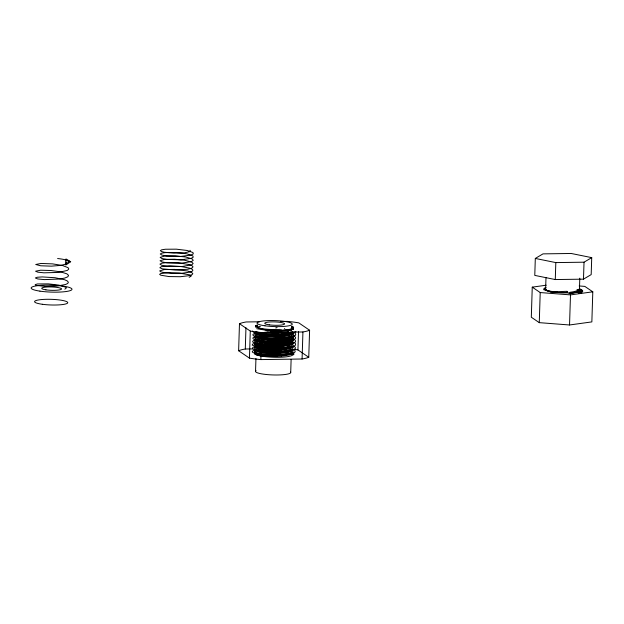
<?xml version="1.0" encoding="UTF-8"?>
<svg xmlns="http://www.w3.org/2000/svg" width="624" height="624" viewBox="0 0 624 624"><rect width="100%" height="100%" fill="white"/><g stroke="black" fill="none" stroke-linecap="round" stroke-linejoin="round"><path stroke-width="0.94" d="M581.123 290.823L581.116 290.566A19.718 7.94 -0.2 0 0 581.116 289.832M579.79 278.171L579.392 291.096M280.667 321.485L287.375 321.391A37.362 6.357 1.8 0 1 298.787 322.873L309.598 330.229L308.755 357.263A37.362 6.357 1.8 0 1 302.078 359.003L260.848 359.588A37.362 6.357 1.8 0 1 249.436 358.106L238.625 350.75L239.476 323.716A37.362 6.357 1.8 0 1 246.145 321.968L259.568 321.781M238.625 350.75A37.362 6.357 1.8 0 1 245.294 349.003L245.957 327.764M249.436 358.106L250.286 331.071L239.476 323.716M255.536 371.53L255.941 358.566M260.848 359.588L261.698 332.553A37.362 6.357 1.8 0 1 250.286 331.071M290.714 372.364L291.119 359.393M292.11 327.857L292.141 326.836M292.57 328.06L292.625 326.5M308.755 357.263L297.937 349.908L298.514 331.562M302.078 359.003L302.929 331.968A37.362 6.357 1.8 0 0 309.598 330.229M546.203 285.215L532.256 287.141L531.313 317.226L539.269 322.647L569.54 324.979L591.856 321.898L592.8 291.814L584.836 286.4L579.166 285.964M535.314 258.437L534.776 275.395L555.282 279.552L583.487 279.154L591.185 274.599L591.724 257.634L571.21 253.477L543.005 253.874L535.314 258.437L555.82 262.595L584.025 262.189L591.724 257.634M539.269 322.647L540.212 292.555L532.256 287.141M550.142 292.141C551.437 292.328 571.233 293.537 567.06 291.322C560.032 291.439 552.131 292.625 545.602 289.887L546 277.438M555.282 279.552L555.82 262.595M569.54 324.979L570.492 294.895L592.8 291.814M579.212 288.577A18.626 3.167 1.8 0 1 580.983 289.63C585.211 290.729 581.194 293.647 578.37 293.545M583.487 279.154L584.025 262.189M545.602 289.887L546.413 289.349M254.576 341L254.904 340.54M254.514 344.23C259.615 348.325 268.375 346.819 274.833 347.49C280.387 346.577 290.363 348.668 293.366 343.418M252.619 331.001L253.297 332.093L256.402 333.154L269.038 334.854L282.937 334.675L292.289 332.92M254.545 344.167L255.263 343.66M295.924 331.625C283.546 336.586 268.913 335.213 255.996 332.888M256.706 328.708L266.152 330.26L279.146 330.517L289.793 329.324L292.406 328.341L292.711 327.335M254.639 347.334L254.413 348.005L255.193 348.629L259.358 349.775L274.147 350.875L287.804 349.877L291.97 348.722L293.42 347.287L292.945 346.437L279.989 348.2L263.016 347.755L255.731 346.609L252.229 345.072L252.548 344.159L254.693 343.364M292.469 328.294L292.523 328.247A12.425 2.418 2 0 0 291.728 327.873M291.72 334.019A19.079 3.76 2.3 0 0 293.389 332.257L292.968 332.584M291.915 329.581L291.525 329.839L292.789 329.246M293.093 339.121L292.367 339.55M291.814 329.651L292.726 329.012L292.656 328.325M65.824 264.139L68.484 262.33L68.515 261.316L65.957 259.802M70.66 261.737L65.793 264.989L65.988 258.952L70.66 261.737L67.93 260.59A19.04 4.111 2.3 0 0 63.843 259.467A17.402 3.549 2.9 0 0 57.603 258.531M254.725 347.272L255.481 346.905M292.703 346L291.704 346.499M291.424 329.901L292.126 329.62M545.228 290.472L545.875 290.191M255.38 333.622L254.787 334.339L255.466 335.026L260.052 336.305L277.345 337.327L290.839 335.767L293.693 334.253L293.03 332.647M292.289 352.88L291.79 353.129M255.544 326.882L257.431 326.258M292.672 336.063L291.736 336.476M292.391 342.857L290.979 343.418M64.857 289.177L66.378 287.937A10.343 2.402 3 0 0 66.214 287.625L66.121 287.524A8.26 1.911 3.2 0 0 65.66 287.173L58.89 285.121L48.344 283.865L37.471 283.959L35.178 284.614L36.161 285.386L45.466 286.416L57.166 286.049L65.621 284.489L67.735 283.444L68.383 282.282L67.376 280.995L64.717 279.763L55.013 277.719L42.307 276.931L37.323 277.243L35.334 277.969L37.799 278.959L44.366 279.607L59.709 279.029L64.748 278.062L67.844 276.767L68.562 275.356L66.877 273.819L60.59 271.853L50.918 270.504L40.576 270.223L35.545 271.206L37.822 272.165L43.937 272.813L58.609 272.431L67.423 270.395L68.804 269.022L68.032 267.649L62.299 265.434L52.572 263.882L41.051 263.453L35.755 264.49L40.693 265.785L51.379 266.152L61.074 265.379L66.869 263.765A7.114 1.654 0.9 0 0 67.127 263.507L65.887 261.971M292.679 331.734C280.855 335.049 267.758 334.753 255.871 331.804M255.458 349.775C264.147 352.342 273.429 352.03 282.391 351.569C284.661 351.133 301.041 350.368 293.498 345.836M255.551 336.866L254.709 337.498L255.021 338.185L258.944 339.503L274.771 340.735L288.967 339.573L292.867 338.278L293.615 336.71M291.938 349.736L290.417 350.282M291.798 339.791C279.872 342.49 266.573 342.958 254.904 339.136M291.728 327.101L291.346 327.226M255.575 350.212C250.458 353.941 271.027 354.065 272.516 354.245C277.891 354.276 283.312 354.12 288.592 353.083C289.996 352.654 294.2 352.17 292.96 349.931M291.283 346.663C279.451 349.222 266.44 349.619 254.826 346M266.939 331.141L281.557 331.25L291.517 329.807L287.641 330.751M293.023 346.429C295.948 346.312 296.774 342.982 293.553 342.436M291.291 336.632C279.614 339.074 266.955 339.331 255.434 336.047M290.753 353.527C279.037 355.945 266.3 356.288 254.779 352.872M577.957 292.219L568.932 293.74M189.158 277.321L191.069 276.143A10.296 2.098 2.1 0 0 190.819 275.769M290.737 343.496C279.209 345.805 266.822 346.008 255.434 342.911M576.919 289.778L578.308 289.403M577.855 290.566L577.34 290.714M578.113 290.495L578.737 290.339M290.16 350.36C280.753 352.287 270.98 351.866 261.464 350.977C258.952 351.265 247.478 348.598 254.896 346.671M254.803 336.625C245.505 340.751 272.633 341.71 274.108 341.554C276.284 341.437 302.796 341.679 293.662 335.634M255.364 333.146C244.577 336.937 271.931 338.45 273.265 338.161C275.231 338.099 302.344 338.419 294.185 332.436M255.271 339.877C244.109 343.676 272.017 345.251 273.359 344.924C275.231 344.916 302.523 345.033 293.842 339.136M255.466 326.407L257.564 326.04M255.403 349.924C243.032 353.566 271.253 355.462 272.704 355.056C274.685 354.994 301.782 355.329 293.662 349.339M556.546 292.305L556.585 292.305A18.837 3.206 1.8 0 0 577.886 292.305C579.47 292.36 584.524 291.104 580.983 289.63M281.19 335.969L280.363 336.024M281.096 339.019L280.27 339.074M280.309 352.56L279.841 352.591M280.48 332.311L279.731 332.35M278.694 345.782L277.937 345.813M278.039 342.631L278.788 342.599A19.079 3.37 0.2 0 0 290.215 341.234M278.249 335.876L277.501 335.899M278.148 339.05L277.407 339.082M261.698 332.553L302.929 331.968M245.294 349.003L252.962 348.902M266.69 335.891L265.801 335.821M266.596 338.941L265.707 338.871M540.212 292.555L570.492 294.895M292.399 328.341L293.522 328.731M189.649 275.075L189.173 274.88A9.563 1.942 2.7 0 0 188.167 274.56L179.221 273.101L168.355 272.688L160.664 273.562L159.611 274.357L160.813 275.215L169.042 276.565L180.336 276.721L189.275 275.652L191.88 274.747L192.824 273.694L191.498 272.29L187.59 270.995L174.65 269.389L164.432 269.537L159.736 270.832L160.329 271.588L162.622 272.314L171.506 273.328L182.169 273.242L190.024 272.103L192.215 271.229L192.933 270.239L192.114 269.201L189.626 268.133L180.835 266.487L169.541 265.91L161.288 266.682L159.869 267.751L162.334 268.843L175.523 270.059L188.042 269.194L191.841 268.117L193.034 266.861L191.981 265.676L188.815 264.49L178.464 262.868L165.976 262.673L161.71 263.227L159.939 264.124L161.725 265.27L167.162 266.222L182.044 266.503L191.802 264.802L193.144 263.476L191.669 262.08L184.712 260.231L174.603 259.233L164.502 259.428L160.04 260.738L161.834 261.893L166.975 262.813L181.459 263.164L191.451 261.612L193.222 260.317L192.317 258.991L185.749 257.01L175.43 255.887L164.853 256.019L160.15 257.361L161.78 258.469L166.787 259.397L180.866 259.826L191.217 258.352L193.237 257.158L192.746 255.832L186.74 253.796L176.257 252.548L165.22 252.619L161.717 253.165L160.251 253.984L161.881 255.083L166.608 255.988L180.625 256.464L191.139 255.037L193.292 253.851L192.949 252.525L187.13 250.474L176.366 249.171L165.321 249.241L161.678 249.826L160.352 250.653L161.421 251.511L164.362 252.26L173.901 253.118L184.462 252.837L190.133 251.573A14.017 2.831 0.9 0 0 190.421 251.332L190.008 250.286M291.775 333.005L292.999 333.661M292.282 328.778L292.96 329.152M292.157 343.481L292.999 344.05M255.567 332.678L255.005 332.264M254.912 349.502L254.475 349.159M256.714 347.318L256.659 347.287A17.628 3.073 0 0 0 277.134 349.822M256.955 336.921L257.057 336.999A17.628 2.878 3.6 0 1 256.831 336.671A17.628 2.473 1.4 0 0 256.628 337.186M293.218 339.729C293.194 344.978 280.254 343.192 276.463 344.097C269.318 343.629 260.801 344.869 254.576 341.071M292.484 353.036L292.586 353.254A17.503 5.897 -22.5 0 1 292.664 353.426L292.75 353.933M255.559 326.703C266.542 331.773 280.605 331.531 292.523 329.074A13.744 2.34 1.8 0 0 293.147 328.255M293.42 354.042L293.42 354.058A11.24 1.911 1.8 0 1 293.413 354.175A11.911 2.028 1.8 0 1 292.718 354.736A19.063 3.245 1.8 0 1 271.44 357.162A19.063 3.245 1.8 0 1 254.974 352.817M580.913 290.823A18.33 7.254 6.6 0 1 579.673 292.009M543.902 289.817A18.689 3.05 5.2 0 1 544.744 289.107M557.146 291.993A18.689 2.106 1.5 0 1 547.326 290.948M556.585 292.305A18.626 3.167 1.8 0 1 546.062 287.492M292.594 327.873A19.079 3.752 2.4 0 1 292.851 328.06A19.079 3.736 1.1 0 1 293.545 329.121M255.637 326.664A19.079 2.761 2.5 0 1 256.971 325.299M292.055 326.227A19.063 3.245 1.8 0 1 293.116 328.255M255.551 326.664A19.063 3.245 1.8 0 1 257.4 325.026M292.375 328.076A19.414 7.301 5.3 0 1 291.595 328.645M292.828 328.255A14.235 2.714 2.9 0 1 293.171 329.277M266.339 332.319A19.079 2.746 1.2 0 1 264.872 332.179M266.503 332.296A19.079 3.026 0.3 0 0 280.184 332.498A19.079 3.44 0.2 0 0 288.413 331.562M255.325 332.764A19.079 2.746 2.4 0 0 257.119 334.214A19.079 2.753 1.2 0 0 266.245 335.696M280.067 335.868A19.079 3.042 0.3 0 1 267.119 335.728M291.034 334.269A19.079 3.455 0.3 0 1 265.574 335.548M293.397 332.241A19.079 3.744 1.2 0 1 291.361 334.136M291.151 336.102A19.079 3.533 3.2 0 1 279.302 340.493A19.079 3.533 3.2 0 1 255.216 336.001M256.012 340.688A19.079 2.753 2.5 0 1 255.294 339.37M265.021 342.404A19.079 2.746 1.2 0 1 256.378 340.821M265.652 342.56A19.079 2.964 0.4 0 1 264.716 342.475M278.827 342.716A19.079 3.034 0.3 0 1 265.964 342.459M293.218 339.128A19.079 3.705 0.9 0 1 290.144 341.219M256.222 344.191A19.079 2.753 2.5 0 1 255.06 342.865A19.079 2.722 1.4 0 0 255.333 343.746M265.684 345.829A19.079 2.746 1.2 0 1 256.347 344.198M279.458 346.039A19.079 3.026 0.3 0 1 265.925 345.813M290.534 344.487A19.079 3.44 0.2 0 1 265.091 345.688M290.722 344.401A19.079 3.736 1.1 0 0 293.069 342.896A19.079 3.767 2.2 0 1 290.917 344.386M256.175 347.584A19.079 2.746 2.4 0 1 255.255 345.969A19.079 2.753 1.2 0 0 255.411 347.186M265.801 349.214A19.079 2.753 1.2 0 1 256.511 347.669M279.653 349.393A19.079 3.042 0.3 0 1 266.347 349.222M290.612 347.786A19.079 3.44 0.2 0 1 280.067 349.339M280.192 349.284A19.079 3.736 1.1 0 0 293.015 346.024A19.079 3.767 2.2 0 1 291.307 347.537M258.141 354.861A19.079 5.577 -2.4 0 1 255.934 349.799M280.667 352.669A19.079 3.058 0.2 0 1 267.041 352.622M280.644 352.638A19.079 3.471 0.3 0 0 290.987 350.961A19.079 3.744 1.2 0 0 292.789 349.783M292.243 354.026A19.274 6.887 -5.5 0 1 292.75 354.728M293.506 353.863A12.191 2.348 4.9 0 1 293.6 354.853M292.555 328.918A19.289 7.418 9.1 0 1 291.853 329.503M288.163 332.467A18.868 7.301 7.7 0 1 281.455 333.434M280.067 332.545A19.079 3.401 0.2 0 1 268.031 332.452M291.782 334.027A19.079 3.721 1 0 1 280.675 335.837M265.301 335.634A19.079 2.995 0.3 0 1 256.043 333.793M255.895 333.746A19.079 2.73 1.3 0 1 255.715 332.467M293.319 336.032A19.079 3.76 2.3 0 1 291.899 337.256M291.642 337.397A19.079 3.721 1 0 1 281.346 339.144M280.543 339.214A19.079 3.393 0.2 0 1 266.315 339.05M265.286 338.996A19.079 2.98 0.4 0 1 256.246 337.295M256.082 337.288A19.079 2.753 1.1 0 1 255.38 336.016M291.97 339.199A19.079 3.767 2.2 0 1 277.469 343.699A19.079 3.767 2.2 0 1 255.068 339.113M291.01 344.386A19.079 3.713 0.9 0 1 279.201 346.078M265.504 345.626A19.079 3.003 0.3 0 1 264.56 345.54M263.983 345.68A19.079 2.972 0.4 0 1 255.637 343.894M279.95 349.401A19.079 3.393 0.2 0 1 265.021 349.136M264.638 349.144A19.079 2.987 0.3 0 1 255.536 347.272M292.843 349.713A19.079 3.76 2.3 0 1 291.346 350.844M291.236 350.914A19.079 3.721 1 0 1 280.55 352.693M280.153 352.747A19.079 3.393 0.2 0 1 265.504 352.544M264.81 352.521A19.079 2.987 0.3 0 1 255.668 350.75M255.38 350.649A19.079 2.73 1.3 0 1 255.083 349.424M292.796 352.841A19.079 3.767 2.2 0 1 291.502 354.073M291.634 354.081A19.079 3.752 1.2 0 1 281.252 356.023M281.362 356.054A19.079 3.463 0.3 0 1 266.191 355.984M265.247 356.257A19.079 3.058 0.2 0 1 255.029 352.856M292.89 352.872A16.349 3.112 3 0 1 293.795 353.722M291.759 352.864A16.559 2.816 1.8 0 1 293.436 353.933M294.052 349.292A37.362 6.357 1.8 0 1 297.937 349.908M278.741 332.249A17.628 3.112 0 0 1 278.327 332.264M278.148 332.147A17.628 2.488 1.2 0 1 270.613 331.984M281.697 329.987A17.48 3.151 0.1 0 1 280.597 330.065M290.012 332.771A17.628 3.104 0 0 1 277.118 334.394M278.14 335.595A17.628 2.473 1.4 0 1 257.743 333.505M291.751 335.993A17.628 3.12 0 0 1 277.719 338.676M256.846 333.247A17.628 2.878 3.6 0 1 256.737 332.881M277.867 342.319A17.628 2.48 1.3 0 1 258.001 340.431M291.283 339.721A17.628 3.136 0.1 0 1 277.618 342.046M277.267 338.957A17.628 2.473 1.4 0 1 257.884 336.968M277.735 345.673A17.628 2.488 1.3 0 1 258.001 343.855M291.018 343.192A17.628 3.159 0.1 0 1 278.179 345.4M256.979 340.267A17.628 2.863 3.5 0 1 256.597 339.862M290.823 346.585A17.628 3.112 0 0 1 277.329 348.746M281.72 350.906A17.628 3.526 2.2 0 1 256.3 346.648M257.065 343.754A17.628 2.831 3.5 0 1 256.721 343.496M291.119 349.752A17.628 3.104 0 0 1 277.29 352.186M277.735 352.576A17.628 3.12 0 0 1 276.635 352.615M290.511 353.465A17.628 3.128 0 0 1 277.181 355.563M276.502 352.49A17.628 2.473 1.4 0 1 257.416 350.485M256.667 353.87A17.628 2.863 3.5 0 1 256.253 353.512M277.118 355.844A17.628 2.48 1.3 0 1 257.306 353.87M291.759 326.859A12.441 2.418 2 0 1 292.484 327.311M292.126 326.945A17.8 1.295 7.7 0 1 292.094 326.976M284.482 328.598A17.137 0.647 -8.7 0 1 284.739 328.567M277.064 327.608A17.433 0.468 -13.6 0 1 275.738 327.935M280.16 329.386A17.628 3.136 0 0 1 257.603 327.249M283 330.509A17.628 2.48 1.4 0 1 276.721 330.65M257.267 327.218A17.628 2.48 1.4 0 1 260.426 326.321M279.029 332.935A17.628 3.136 0.1 0 1 265.715 332.623M291.954 332.904A17.628 3.533 2.1 0 1 278.405 336.008M277.976 336.297A17.628 3.089 0 0 1 257.01 333.824M256.714 333.731A17.628 2.465 1.5 0 1 257.189 333.099M291.837 336.219A17.628 3.526 2.1 0 1 278.281 339.37M278.717 339.635A17.628 3.112 0 0 1 256.955 337.225M291.759 339.791A17.628 3.526 2.2 0 1 278.944 342.716M278.6 343.013A17.628 3.128 0 0 1 257.018 340.72M256.526 340.571A17.628 2.473 1.4 0 1 256.636 340.103M291.626 343.356A17.628 3.518 2.2 0 1 278.015 346.094M280.605 347.186A17.628 3.128 0.1 0 1 262.517 346.648A17.628 3.128 0.1 0 1 256.838 343.551M291.533 346.671A17.628 3.533 2 0 1 277.992 349.534M277.867 349.424A17.628 3.128 0 0 1 276.752 349.456M256.277 347.194A17.628 2.465 1.5 0 1 256.589 346.733M291.408 349.721A17.628 3.526 2.1 0 1 277.859 352.895M277.898 353.176A17.628 3.104 0 0 1 256.487 350.719M256.191 350.68A17.628 2.473 1.4 0 1 256.222 350.384M290.573 372.076A17.612 2.995 1.8 0 1 272.064 374.907A17.612 2.995 1.8 0 1 256.082 370.672M579.01 291.299A12.168 2.558 5 0 1 580.242 292.375M578.947 290.238A12.152 2.558 5.1 0 1 579.306 292.461M579.649 291.556A18.018 7.41 10.7 0 1 579.275 292.118M579.064 290.839A17.371 3.884 -0.9 0 1 570.094 293.233M574.103 292.328A15.959 0.842 -21.3 0 1 574.376 292.235M578.666 289.903A16.879 3.822 -1 0 1 569.954 292.289M189.844 275.067A15.187 3.081 2.5 0 1 190.928 275.769M265.013 325.806A17.612 2.995 1.8 0 0 292.219 324.293A17.612 2.995 1.8 0 0 266.698 320.674A17.612 2.995 1.8 0 0 265.013 325.806M269.209 324.839A9.937 1.693 1.8 0 0 284.56 323.989A9.937 1.693 1.8 0 0 270.161 321.945A9.937 1.693 1.8 0 0 269.209 324.839M42.331 304.278A16.591 2.824 1.8 0 0 67.743 302.773A16.591 2.824 1.8 0 0 43.438 299.419A16.591 2.824 1.8 0 0 42.331 304.278M45.919 289.848A9.937 1.693 1.8 0 0 61.495 289.084A9.937 1.693 1.8 0 0 47.377 286.978A9.937 1.693 1.8 0 0 45.919 289.848M39.936 291.135A20.405 3.471 1.8 0 0 71.916 289.552A20.405 3.471 1.8 0 0 42.931 285.223A20.405 3.471 1.8 0 0 39.936 291.135"/></g></svg>
